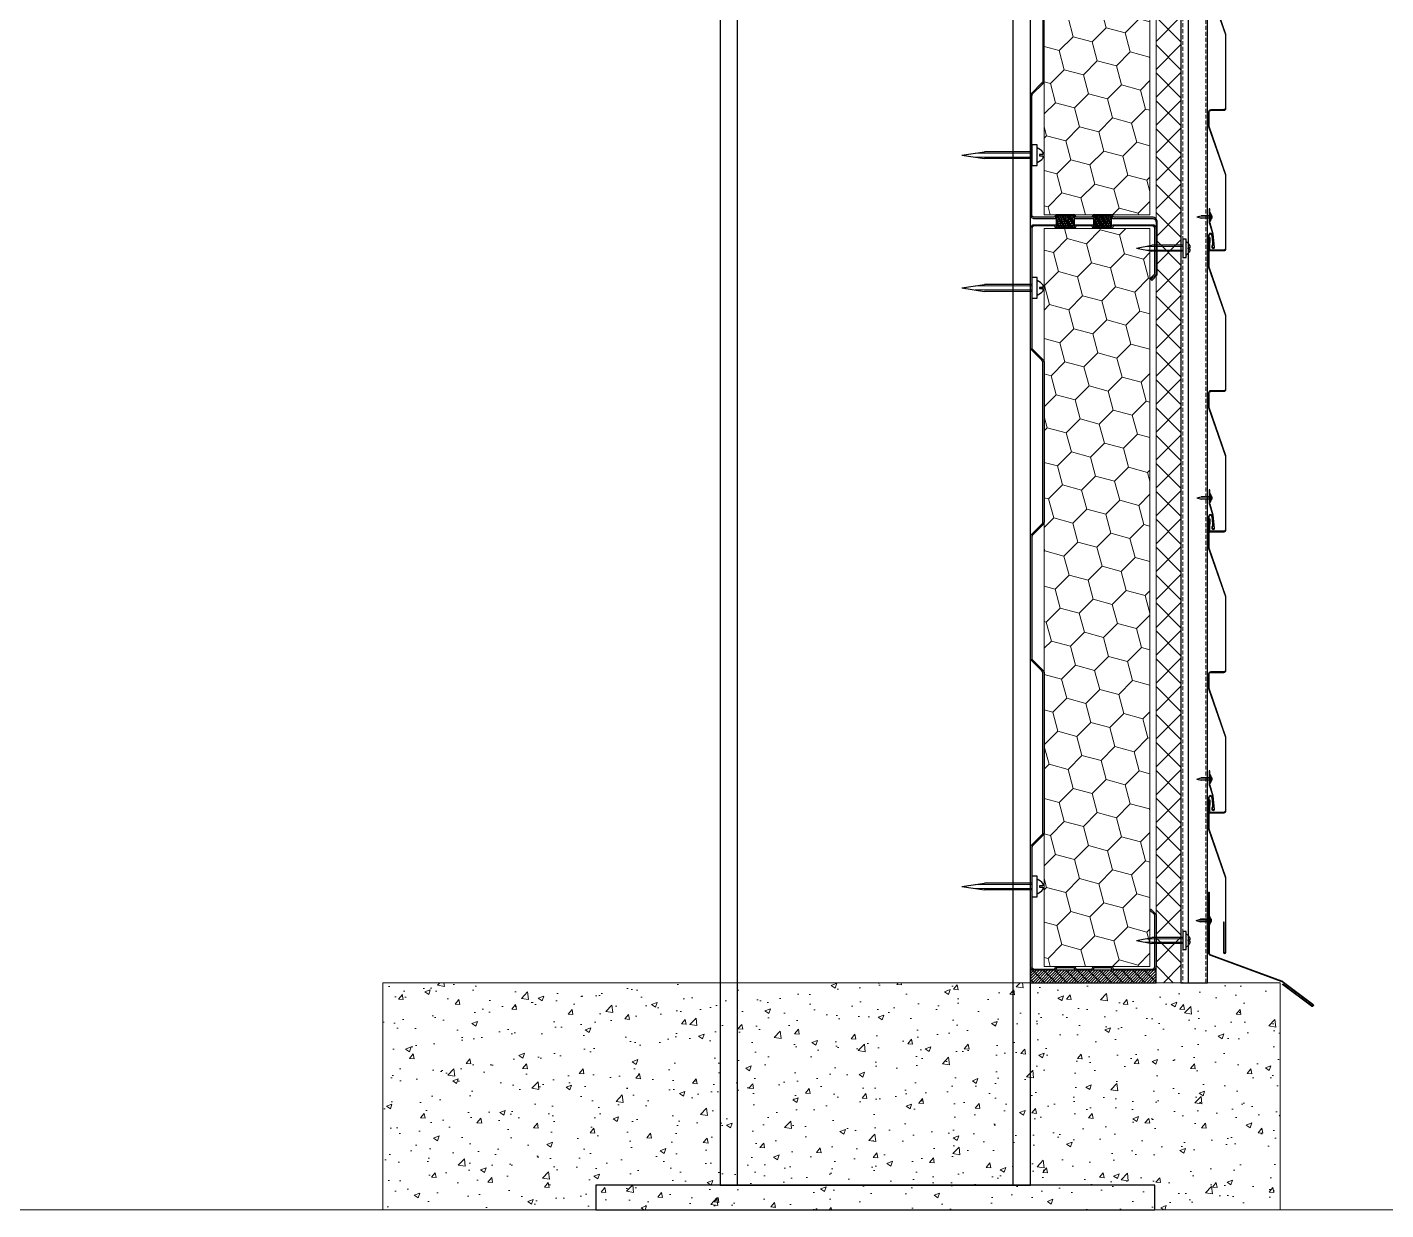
# Model space of a CAD drawing. Header units: millimetres. Extents: x 3616 to 17812, y 1698 to 9799.
# Drawn here: x 4710 to 5803, y 5411 to 6362 of the extents above; entities that cross this region are included whole.
import ezdxf

# ---------------------------------------------------------------- set-up
doc = ezdxf.new("R2010")
doc.units = ezdxf.units.MM
doc.linetypes.add('невидимая2', pattern=[4.7625, 3.175, -1.5875])
for name, color, linetype, lineweight in [('1', 250, 'Continuous', 30), ('3', 4, 'Continuous', 15), ('30', 233, 'Continuous', 5), ('4', 233, 'Continuous', 30), ('5', 163, 'Continuous', 30), ('6', 191, 'Continuous', 30), ('column', 250, 'Continuous', 30), ('d1', 4, 'Continuous', 5), ('hatch', 6, 'Continuous', 5), ('hidden', 30, 'невидимая2', 5), ('Plofile 2', 250, 'Continuous', 30), ('Siding', 3, 'Continuous', 30)]:
    doc.layers.add(name, color=color, linetype=linetype, lineweight=lineweight)
pattern_1 = [(8e-14, (453.4344, 2750.9333), (3.2385, 1.524), [0.762, -0.635, 0.889, -0.381, 1.143, -0.508]), (8e-14, (454.1964, 2750.9968), (3.2385, 1.524), [0.635, -2.413, 0.508, -0.762]), (8e-14, (455.7204, 2750.838), (3.2385, 1.524), [0.381, -3.937]), (90, (453.4344, 2750.9333), (-1.0795, 1.524), [1.4605, -4.6355]), (90, (454.1964, 2750.9333), (-1.0795, 1.524), [1.42875, -4.66725]), (90, (454.8314, 2750.9333), (-1.0795, 1.524), [1.3335, -4.7625]), (90, (455.7204, 2750.838), (-1.0795, 1.524), [1.4605, -4.6355]), (90, (456.1014, 2750.838), (-1.0795, 1.524), [1.4605, -4.6355]), (90, (457.2444, 2750.9333), (-1.0795, 1.524), [1.397, -4.699])]

# ---------------------------------------------------------------- blocks, each defined once
blk = doc.blocks.new('deco')
at = {"layer": '3'}
for p, q in [((-0.292, 0), (-0.292, 1.201)), ((0.293, 0), (0.293, 1.201))]:
    blk.add_line(p, q, dxfattribs=at)
at = {"layer": '4'}
for p, q in [((0, 1.485), (-0.5, 1)), ((0, 1.485), (0.5, 1)), ((-0.5, 0), (-0.5, 1)), ((0.5, 0), (0.5, 1)), ((0.5, 0), (-0.5, 0)), ((1.519, 0), (-1.519, 0)), ((-1.519, 0), (-1.519, -0.111)), ((-1.519, -0.111), (1.519, -0.111)), ((-0.084, -0.233), (-0.455, -0.233)), ((0.084, -0.166), (-0.084, -0.166)), ((-0.084, -0.166), (-0.084, -0.233)), ((0.084, -0.233), (0.084, -0.166)), ((0.455, -0.233), (0.084, -0.233)), ((1.519, -0.111), (1.519, 0))]:
    blk.add_line(p, q, dxfattribs=at)
for major_axis, start_param, end_param in [((-1.519, 0), 0.791077, 1.266344), ((1.519, 0), -1.266344, -0.791077)]:
    blk.add_ellipse((0, 0.245), major_axis=major_axis, ratio=0.329918, start_param=start_param, end_param=end_param, dxfattribs=at)

msp = doc.modelspace()

# ---------------------------------------------------------------- hatches: boundary and pattern name
at = {"layer": '30'}
h = msp.add_hatch(dxfattribs=at)
h.set_pattern_fill('HONEY', color=256, scale=5, angle=45, style=0)
h.set_pattern_definition([(45, (4312.204, 6359.46), (7.11657, 26.55939), [15.875, -31.75]), (165, (4312.204, 6359.46), (-26.55939, -7.11656), [15.875, -31.75]), (105, (4312.204, 6359.46), (-19.44282, 19.44283), [-31.75, 15.875])])
h.paths.add_polyline_path([(5528.5, 6805.4), (5613.6, 6805.4), (5613.6, 6211.4), (5528.5, 6211.4)])
h = msp.add_hatch(dxfattribs=at)
h.set_pattern_fill('ANSI37', color=24, scale=5, style=0)
h.set_pattern_definition([(45, (2417.87, 5754.46), (-11.22532, 11.22532), []), (135, (2417.87, 5754.46), (-11.22532, -11.22532), [])])
h.paths.add_polyline_path([(5638.5, 6808.4), (5618.5, 6808.4), (5618.5, 5593.4), (5638.5, 5593.4)])
h = msp.add_hatch(dxfattribs=at)
h.set_pattern_fill('HONEY', color=256, scale=5, angle=45, style=0)
h.set_pattern_definition([(45, (4312.204, 5754.46), (7.11657, 26.55939), [15.875, -31.75]), (165, (4312.204, 5754.46), (-26.55939, -7.11656), [15.875, -31.75]), (105, (4312.204, 5754.46), (-19.44282, 19.44283), [-31.75, 15.875])])
h.paths.add_polyline_path([(5528.5, 6200.4), (5613.6, 6200.4), (5613.6, 5606.4), (5528.5, 5606.4)])
at = {"layer": '4', "lineweight": 5}
h = msp.add_hatch(dxfattribs=at)
h.set_pattern_fill('AR-RSHKE', color=256, scale=0.005, style=0)
h.set_pattern_definition(pattern_1)
h.paths.add_polyline_path([(5538.5, 6210.4), (5552.5, 6210.4), (5552.5, 6201.4), (5538.5, 6201.4)])
h = msp.add_hatch(dxfattribs=at)
h.set_pattern_fill('AR-RSHKE', color=256, scale=0.005, style=0)
h.set_pattern_definition(pattern_1)
h.paths.add_polyline_path([(5568.5, 6210.4), (5582.5, 6210.4), (5582.5, 6201.4), (5568.5, 6201.4)])
at = {"layer": '5', "lineweight": 5}
h = msp.add_hatch(dxfattribs=at)
h.set_pattern_fill('GRATE', color=256, scale=2, angle=45, style=0)
h.set_pattern_definition([(45, (4362.204, 5754.4595), (-1.122532, 1.122532), []), (135, (4362.204, 5754.4595), (-4.490128, -4.490128), [])])
h.paths.add_polyline_path([(5517.5, 5593.4), (5618.5, 5593.4), (5618.5, 5603.4), (5517.5, 5603.4)])
at = {"layer": 'hatch'}
h = msp.add_hatch(dxfattribs=at)
h.set_pattern_fill('AR-CONC', color=256, scale=0.25, style=0)
h.set_pattern_definition([(50, (4362.204, 5683.683), (45.5462, -3.9848), [4.7625, -52.3875]), (355, (4362.204, 5683.683), (-8.8107, 47.7642), [3.81, -41.91]), (100.451, (4366, 5683.35), (36.7356, 43.7792), [4.0475, -44.5225]), (46.184, (4362.204, 5696.38), (67.7698, -10.5106), [7.1437, -78.5812]), (96.6356, (4367.85, 5695.51), (59.351, 61.8564), [6.0712, -66.7837]), (351.184, (4362.204, 5696.38), (59.351, 61.8563), [5.715, -62.865]), (21, (4368.554, 5693.208), (37.9037, -25.5664), [4.7625, -52.3875]), (326, (4368.554, 5693.208), (15.4505, 46.047), [3.81, -41.91]), (71.4514, (4371.713, 5691.077), (53.3541, 20.4807), [4.0475, -44.5225]), (37.5, (4362.204, 5683.683), (0.77215, 21.13876), [0, -41.402, 0, -42.545, 0, -42.06875]), (7.5, (4362.204, 5683.683), (16.7049, 25.04514), [0, -24.257, 0, -40.4495, 0, -16.03375]), (327.5, (4348.044, 5683.683), (33.89765, -1.43219), [0, -15.875, 0, -49.53, 0, -65.7225]), (317.5, (4341.694, 5683.683), (37.0323, 6.3566), [0, -20.6375, 0, -32.893, 0, -46.6725])])
h.paths.add_polyline_path([(4996, 5410.6), (5718.5, 5410.6), (5718.5, 5593.4), (4996, 5593.4)])

# ---------------------------------------------------------------- linework, layer by layer
at = {"layer": '1'}
msp.add_line((5644.4, 6808.4), (5644.4, 5593.4), dxfattribs=at)
msp.add_lwpolyline([(5638.5, 5593.4), (5660, 5593.4), (5660, 6808.4), (5638.5, 6808.4)], close=True, dxfattribs=at)
at = {"layer": '30'}
for points in [[(5528.5, 6805.4), (5613.6, 6805.4), (5613.6, 6211.4), (5528.5, 6211.4)], [(5528.5, 6200.4), (5613.6, 6200.4), (5613.6, 5606.4), (5528.5, 5606.4)]]:
    msp.add_lwpolyline(points, close=True, dxfattribs=at)
at = {"layer": '30', "color": 24}
msp.add_lwpolyline([(5638.5, 6808.4), (5618.5, 6808.4), (5618.5, 5593.4), (5638.5, 5593.4)], close=True, dxfattribs=at)
at = {"layer": '4'}
for points in [[(5538.5, 6210.4), (5552.5, 6210.4), (5552.5, 6201.4), (5538.5, 6201.4)], [(5568.5, 6210.4), (5582.5, 6210.4), (5582.5, 6201.4), (5568.5, 6201.4)]]:
    msp.add_lwpolyline(points, close=True, dxfattribs=at)
at = {"layer": '5'}
msp.add_lwpolyline([(5517.5, 5593.4), (5618.5, 5593.4), (5618.5, 5603.4), (5517.5, 5603.4)], close=True, dxfattribs=at)
at = {"layer": '6'}
msp.add_lwpolyline([(5720.7, 5592.4), (5743.9, 5574.9, 0.414214), (5744.6, 5575, 0.414214), (5744.5, 5575.7), (5719.7, 5594.3, 0.073717), (5719.3, 5594.5), (5662.5, 5615.2, -0.315299), (5660.8, 5617.6), (5660.8, 5666.2), (5661.3, 5666.2), (5661.3, 5617.6, 0.315299), (5662.7, 5615.7), (5719.5, 5595, -0.073717), (5720, 5594.7), (5744.8, 5576.1, -0.414214), (5745, 5574.7), (5745, 5574.7, -0.414214), (5743.6, 5574.5), (5720.4, 5592)], format="xyb", close=True, dxfattribs=at)
at = {"layer": 'column'}
for p, q in [((5281.5, 5430.6), (5281.5, 8401.2)), ((5503.5, 5430.6), (5503.5, 8401.2))]:
    msp.add_line(p, q, dxfattribs=at)
msp.add_lwpolyline([(5267.5, 5430.6), (5517.5, 5430.6), (5517.5, 8401.2), (5267.5, 8401.2)], close=True, dxfattribs=at)
at = {"layer": 'column', "color": 3}
msp.add_lwpolyline([(5167.5, 5410.6), (5617.5, 5410.6), (5617.5, 5430.6), (5167.5, 5430.6)], close=True, dxfattribs=at)
at = {"layer": 'd1'}
msp.add_lwpolyline([(3616, 5410.6), (17812, 5410.6)], dxfattribs=at)
at = {"layer": 'hatch'}
msp.add_lwpolyline([(4996, 5410.6), (5718.5, 5410.6), (5718.5, 5593.4), (4996, 5593.4)], close=True, dxfattribs=at)
at = {"layer": 'hidden'}
for points in [[(5640, 5593.4), (5658.5, 5593.4), (5658.5, 6808.4), (5640, 6808.4)], [(5661.3, 6211.1), (5661.3, 6208.1), (5661.8, 6208.1), (5661.8, 6211.1)], [(5661.3, 5985), (5661.3, 5982), (5661.8, 5982), (5661.8, 5985)], [(5661.3, 5758.8), (5661.3, 5755.8), (5661.8, 5755.8), (5661.8, 5758.8)]]:
    msp.add_lwpolyline(points, close=True, dxfattribs=at)
at = {"layer": 'Plofile 2'}
msp.add_lwpolyline([(5527.5, 6447.2), (5527.5, 6319.7, -0.198912), (5526.7, 6317.5), (5518.4, 6309.3, 0.198912), (5517.5, 6307.2), (5517.5, 6211.4, 0.414214), (5520.5, 6208.4), (5537.5, 6208.4), (5538.5, 6210.4), (5552.5, 6210.4), (5553.5, 6208.4), (5567.5, 6208.4), (5568.5, 6210.4), (5582.5, 6210.4), (5583.5, 6208.4), (5615.5, 6208.4, -0.414214), (5618.5, 6205.4), (5618.5, 6163.4), (5614.3, 6159.2), (5615, 6158.5), (5619.5, 6163), (5619.5, 6205.4, 0.414214), (5615.5, 6209.4), (5584.2, 6209.4), (5583.2, 6211.4), (5567.9, 6211.4), (5566.9, 6209.4), (5554.2, 6209.4), (5553.2, 6211.4), (5537.9, 6211.4), (5536.9, 6209.4), (5520.5, 6209.4, -0.414214), (5518.5, 6211.4), (5518.5, 6307.2, -0.198912), (5519.1, 6308.6), (5527.4, 6316.8, 0.198912), (5528.5, 6319.7), (5528.5, 6447.2, 0.198912)], format="xyb", dxfattribs=at)
msp.add_lwpolyline([(5613.6, 6159.9), (5617.5, 6163.8), (5617.5, 6200.4, 0.414214), (5615.5, 6202.4), (5584.2, 6202.4), (5583.2, 6200.4), (5567.9, 6200.4), (5566.9, 6202.4), (5554.2, 6202.4), (5553.2, 6200.4), (5537.9, 6200.4), (5536.9, 6202.4), (5527.5, 6202.4), (5520.5, 6202.4, 0.414214), (5518.5, 6200.4), (5518.5, 6104.7, 0.198912), (5519.1, 6103.2), (5527.4, 6095, -0.198912), (5528.5, 6092.2), (5528.5, 5964.7, -0.198912), (5527.4, 5961.8), (5519.1, 5953.6, 0.198912), (5518.5, 5952.2), (5518.5, 5854.7, 0.198912), (5519.1, 5853.2), (5527.4, 5845, -0.198912), (5528.5, 5842.2), (5528.5, 5714.7, -0.198912), (5527.4, 5711.8), (5519.1, 5703.6, 0.198912), (5518.5, 5702.2), (5518.5, 5606.4, 0.414214), (5520.5, 5604.4), (5536.9, 5604.4), (5537.9, 5606.4), (5553.2, 5606.4), (5554.2, 5604.4), (5566.9, 5604.4), (5567.9, 5606.4), (5583.2, 5606.4), (5584.2, 5604.4), (5615.5, 5604.4, 0.414214), (5617.5, 5606.4), (5617.5, 5648), (5613.6, 5651.9), (5614.3, 5652.7), (5618.5, 5648.4), (5618.5, 5606.4, -0.414214), (5615.5, 5603.4), (5583.5, 5603.4), (5582.5, 5605.4), (5568.5, 5605.4), (5567.5, 5603.4), (5553.5, 5603.4), (5552.5, 5605.4), (5538.5, 5605.4), (5537.5, 5603.4), (5520.5, 5603.4, -0.414214), (5517.5, 5606.4), (5517.5, 5702.2, -0.198912), (5518.4, 5704.3), (5526.7, 5712.5, 0.198912), (5527.5, 5714.7), (5527.5, 5842.2, 0.198912), (5526.7, 5844.3), (5518.4, 5852.5, -0.198912), (5517.5, 5854.7), (5517.5, 5952.2, -0.198912), (5518.4, 5954.3), (5526.7, 5962.5, 0.198912), (5527.5, 5964.7), (5527.5, 6092.2, 0.198912), (5526.7, 6094.3), (5518.4, 6102.5, -0.198912), (5517.5, 6104.7), (5517.5, 6200.4, -0.414214), (5520.5, 6203.4), (5527.5, 6203.4), (5537.5, 6203.4), (5538.5, 6201.4), (5552.5, 6201.4), (5553.5, 6203.4), (5567.5, 6203.4), (5568.5, 6201.4), (5582.5, 6201.4), (5583.5, 6203.4), (5615.5, 6203.4, -0.414214), (5618.5, 6200.4), (5618.5, 6163.4), (5614.3, 6159.2)], format="xyb", close=True, dxfattribs=at)
at = {"layer": 'Siding'}
msp.add_lwpolyline([(5660.8, 6395.4), (5674.3, 6356.4), (5674.3, 6297, -0.377396), (5673.2, 6296), (5662.5, 6295.8, 0.413519), (5660.8, 6294.1), (5660.8, 6282.4), (5674.3, 6243.4), (5674.3, 6184.1, -0.404656), (5673.3, 6183), (5661.8, 6182.8), (5661.8, 6188.2), (5662.2, 6189.2), (5662.2, 6192.7), (5661.7, 6192.7), (5661.7, 6189.3), (5661.3, 6188.3), (5661.3, 6182.3), (5673.3, 6182.5, 0.405546), (5674.8, 6184.1), (5674.8, 6243.5), (5674.8, 6243.5), (5661.3, 6282.5), (5661.3, 6294.1), (5661.3, 6294.1, -0.414214), (5662.5, 6295.3), (5673.2, 6295.5), (5673.2, 6295.5, 0.382843), (5674.8, 6296.9), (5674.8, 6356.5), (5661.3, 6395.5)], format="xyb", dxfattribs=at)
for points in [[(5661.3, 6216.1), (5661.3, 6205.4, 0.074412), (5661.5, 6204.4), (5664.1, 6195.7), (5665.2, 6185.3, -0.398209), (5664.7, 6184.8, -0.253287), (5664, 6185.2, -0.247026), (5663.9, 6186.2, -0.013633), (5664.4, 6187.3, 0.081757), (5664.5, 6189.1), (5663.8, 6194.9, 0.990058), (5660.8, 6194.8), (5660.8, 6182.3), (5660.8, 6169.2), (5674.3, 6130.2), (5674.3, 6070.8, -0.377396), (5673.2, 6069.8), (5662.5, 6069.7, 0.413519), (5660.8, 6068), (5660.8, 6056.2), (5674.3, 6017.2), (5674.3, 5957.9, -0.404656), (5673.3, 5956.8), (5661.8, 5956.7), (5661.8, 5962), (5662.2, 5963), (5662.2, 5966.5), (5661.7, 5966.5), (5661.7, 5963.1), (5661.3, 5962.1), (5661.3, 5956.1), (5673.3, 5956.3, 0.405546), (5674.8, 5957.9), (5674.8, 6017.3), (5674.8, 6017.3), (5661.3, 6056.3), (5661.3, 6068), (5661.3, 6068, -0.414214), (5662.5, 6069.2), (5673.2, 6069.3), (5673.2, 6069.3, 0.382843), (5674.8, 6070.8), (5674.8, 6130.3), (5661.3, 6169.3), (5661.3, 6182.3), (5661.3, 6194.8), (5661.3, 6194.8, -1), (5663.3, 6194.8), (5664, 6189, -0.079849), (5663.9, 6187.5, 0.012939), (5663.5, 6186.3, 0.242715), (5663.5, 6185, 0.256034), (5664.7, 6184.3, 0.412321), (5665.7, 6185.3), (5664.6, 6195.8), (5662, 6204.5, -0.074412), (5661.8, 6205.4), (5661.8, 6216.1)], [(5661.3, 5990), (5661.3, 5979.2, 0.074412), (5661.5, 5978.2), (5664.1, 5969.5), (5665.2, 5959.1, -0.398209), (5664.7, 5958.6, -0.253287), (5664, 5959.1, -0.247026), (5663.9, 5960, -0.013633), (5664.4, 5961.2, 0.081757), (5664.5, 5962.9), (5663.8, 5968.7, 0.990058), (5660.8, 5968.6), (5660.8, 5956.1), (5660.8, 5943.1), (5674.3, 5904.1), (5674.3, 5844.6, -0.377396), (5673.2, 5843.6), (5662.5, 5843.5, 0.413519), (5660.8, 5841.8), (5660.8, 5830.1), (5674.3, 5791.1), (5674.3, 5731.7, -0.404656), (5673.3, 5730.6), (5661.8, 5730.5), (5661.8, 5735.9), (5662.2, 5736.9), (5662.2, 5740.4), (5661.7, 5740.4), (5661.7, 5737), (5661.3, 5736), (5661.3, 5730), (5673.3, 5730.1, 0.405546), (5674.8, 5731.7), (5674.8, 5791.1), (5674.8, 5791.1), (5661.3, 5830.1), (5661.3, 5841.8), (5661.3, 5841.8, -0.414214), (5662.5, 5843), (5673.2, 5843.1), (5673.2, 5843.1, 0.382843), (5674.8, 5844.6), (5674.8, 5904.1), (5661.3, 5943.1), (5661.3, 5956.1), (5661.3, 5968.6), (5661.3, 5968.6, -1), (5663.3, 5968.6), (5664, 5962.8, -0.079849), (5663.9, 5961.3, 0.012939), (5663.5, 5960.2, 0.242715), (5663.5, 5958.8, 0.256034), (5664.7, 5958.1, 0.412321), (5665.7, 5959.1), (5664.6, 5969.6), (5662, 5978.3, -0.074412), (5661.8, 5979.2), (5661.8, 5990)], [(5672.8, 5642), (5672.8, 5618, 0.414214), (5673.8, 5617), (5673.8, 5617, 0.414214), (5674.8, 5618), (5674.8, 5678), (5661.3, 5717), (5661.3, 5730), (5661.3, 5742.5), (5661.3, 5742.5, -1), (5663.3, 5742.5), (5664, 5736.7, -0.079849), (5663.9, 5735.1, 0.012939), (5663.5, 5734, 0.242715), (5663.5, 5732.6, 0.256034), (5664.7, 5732, 0.412321), (5665.7, 5733), (5664.6, 5743.5), (5662, 5752.1, -0.074412), (5661.8, 5753), (5661.8, 5763.8), (5661.3, 5763.8), (5661.3, 5753, 0.074412), (5661.5, 5752), (5664.1, 5743.4), (5665.2, 5732.9, -0.398209), (5664.7, 5732.5, -0.253287), (5664, 5732.9, -0.247026), (5663.9, 5733.8, -0.013633), (5664.4, 5735, 0.081757), (5664.5, 5736.7), (5663.8, 5742.5, 0.990058), (5660.8, 5742.5), (5660.8, 5730), (5660.8, 5716.9), (5674.3, 5677.9), (5674.3, 5618, -0.414214), (5673.8, 5617.5), (5673.8, 5617.5, -0.414214), (5673.3, 5618), (5673.3, 5642)]]:
    msp.add_lwpolyline(points, format="xyb", close=True, dxfattribs=at)

# ---------------------------------------------------------------- block references
at = {"layer": '1'}
for p, xscale, yscale, zscale, rotation in [((5518.5, 6259.3), 5.5, 38, 5.5, 90), ((5661.8, 6209.6), 2, 7, 2, 89.99999999999132), ((5640, 6184.4), 4.800000000000182, 25, 4.800000000000182, 90), ((5518.5, 6152.5), 5.5, 38, 5.5, 90), ((5661.8, 5983.5), 2, 7, 2, 89.99999999999132), ((5661.8, 5757.3), 2, 7, 2, 89.99999999999132), ((5518.5, 5670.8), 5.5, 38, 5.5, 90), ((5661.3, 5643.5), 2, 7, 2, 89.99999999999132), ((5640, 5627.4), 4.800000000000182, 25, 4.800000000000182, 90)]:
    msp.add_blockref('deco', p, dxfattribs=dict(at, xscale=xscale, yscale=yscale, zscale=zscale, rotation=rotation))

doc.saveas('drawing.dxf')
